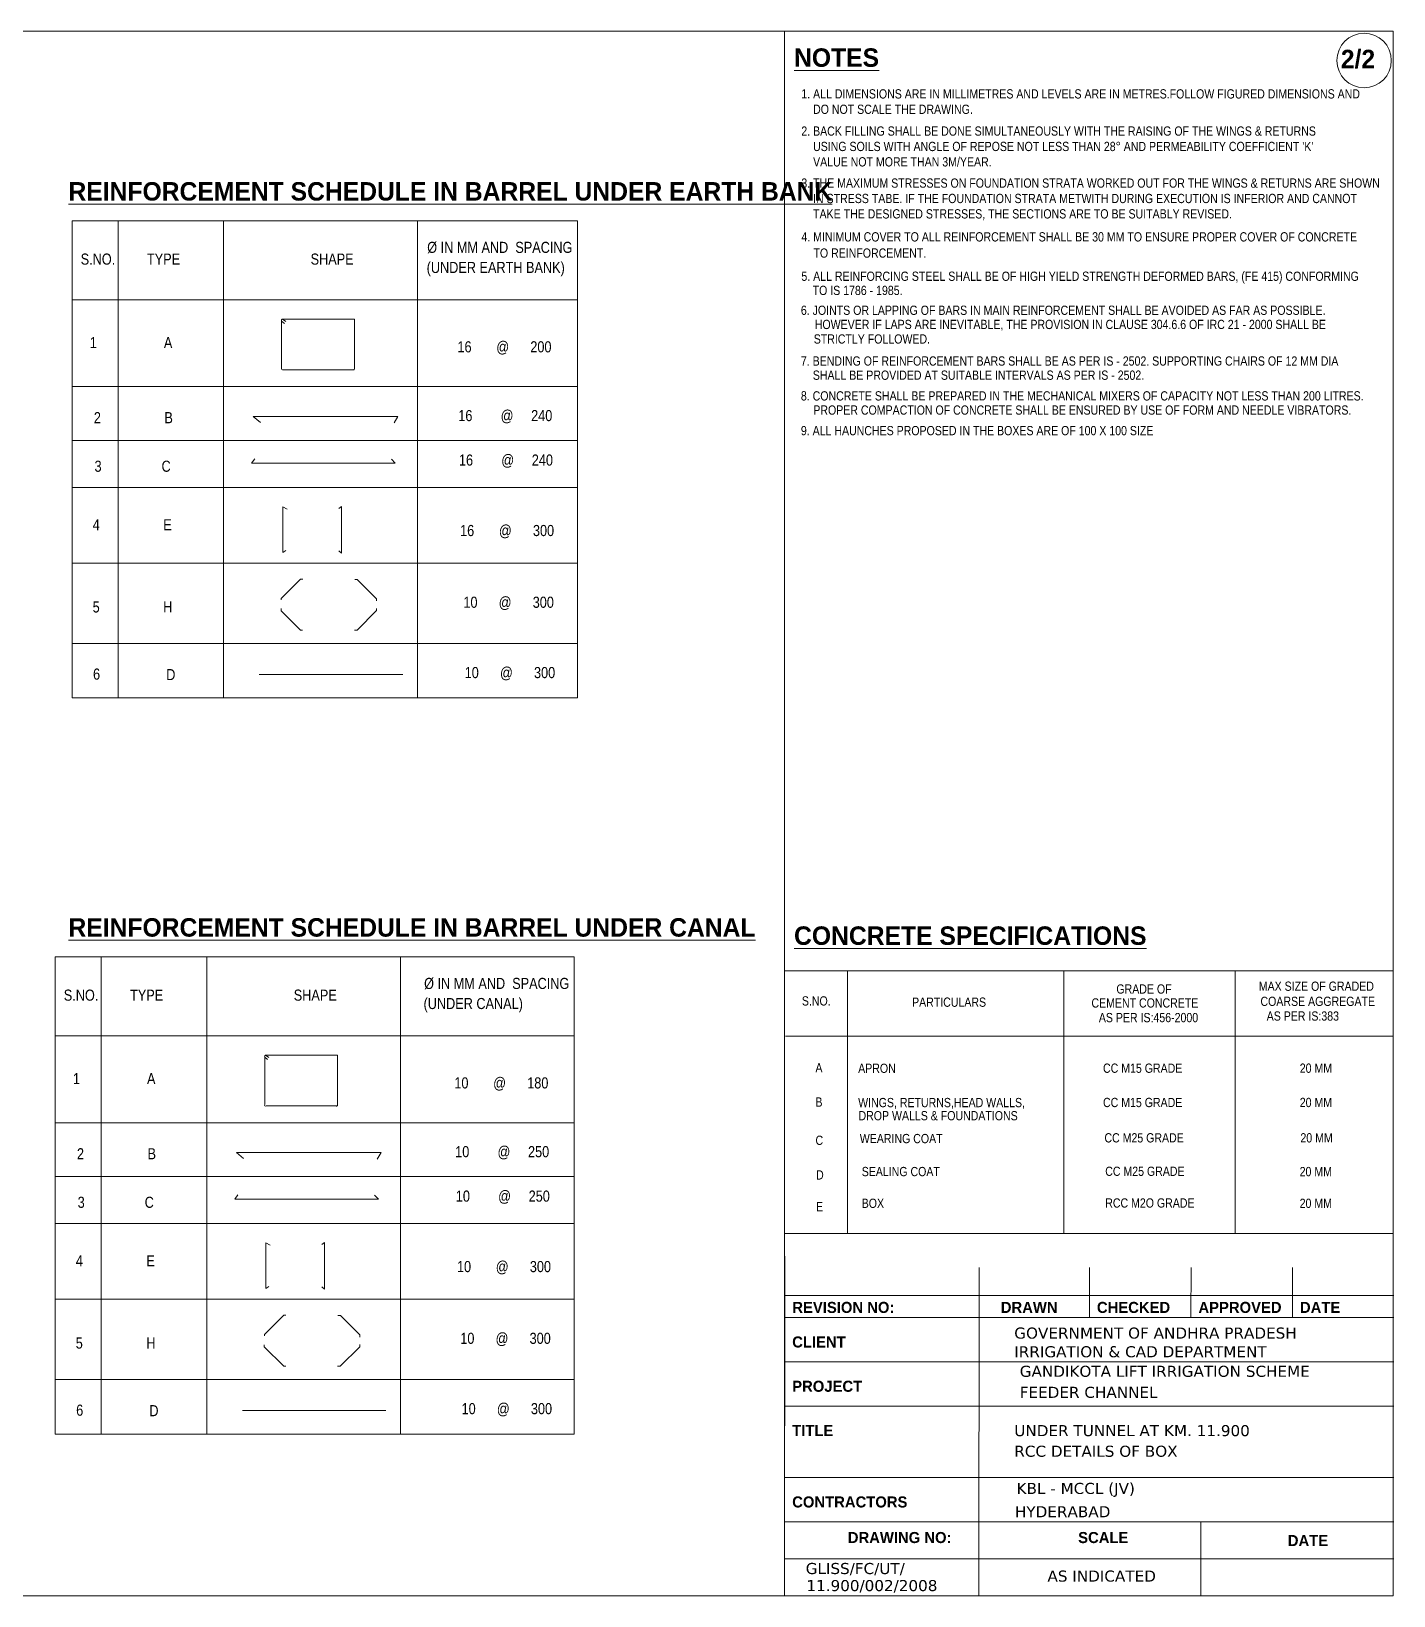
# Model space of a CAD drawing. Header units: inches. Extents: x -351009 to -285921, y 370262 to 412645.
# Drawn here: x -322824 to -285921, y 370262 to 412645 of the extents above; entities that cross this region are included whole.
import ezdxf

# ---------------------------------------------------------------- set-up
doc = ezdxf.new("R2010")
doc.units = ezdxf.units.IN
doc.header["$LTSCALE"] = 1000
doc.header["$MEASUREMENT"] = 0
for name, color, linetype in [('abutment', 6, 'Continuous'), ('MAIN', 7, 'Continuous'), ('STEEL', 5, 'Continuous'), ('TEXT_GENERAL', 4, 'Continuous')]:
    doc.layers.add(name, color=color, linetype=linetype)
doc.styles.add('ARIAL NARROW', font='ARIALN.TTF')
doc.styles.add('CITYBLUEPR', font='cityb___.ttf')
doc.styles.add('VERDANA', font='verdana.ttf')

msp = doc.modelspace()

# ---------------------------------------------------------------- linework, layer by layer
at = {"color": 0, "linetype": 'ByBlock', "lineweight": 9}
for p, q in [((-351009.3, 412645.3), (-285931.4, 412645.3)), ((-285931.4, 370262.3), (-351009.3, 370262.3))]:
    msp.add_line(p, q, dxfattribs=at)
at = {"layer": 'abutment', "color": 0, "lineweight": 9}
for p, q in [((-321716.1, 407511.8), (-321716.1, 394583.5)), ((-321716.1, 407511.8), (-308031.4, 407511.8)), ((-320472, 407511.8), (-320472, 394583.5)), ((-317615.9, 407511.8), (-317615.9, 394583.5)), ((-312366.4, 407511.8), (-312366.4, 399632.1)), ((-308031.4, 407511.8), (-308031.4, 399632.1)), ((-308031.4, 407511.8), (-308031.4, 399632.1)), ((-308031.4, 406591), (-308031.4, 394583.5)), ((-308031.4, 406591), (-308031.4, 405367.3)), ((-318132.2, 405367.3), (-321716.1, 405367.3)), ((-318132.2, 405367.3), (-308031.4, 405367.3)), ((-316045.3, 404794.3), (-315969.9, 404727.3)), ((-316045.3, 403514.5), (-316045.3, 404794.3)), ((-316028.2, 404843.5), (-314085.1, 404843.5)), ((-316016.9, 404844.5), (-315992.3, 404830.1)), ((-315992.3, 404830.1), (-315931.5, 404784.8)), ((-314073.1, 404838.2), (-314073.1, 403514.4)), ((-314085.1, 403471.8), (-316005.2, 403471.8)), ((-321716.1, 403019), (-308031.4, 403019)), ((-316812.5, 402212.3), (-316619.6, 402046.4)), ((-316812.5, 402212.3), (-312892.4, 402212.3)), ((-312892.4, 402212.3), (-312999, 402033.7)), ((-321716.1, 401560.1), (-308031.4, 401560.1)), ((-316857.3, 400943.7), (-316769, 401063.7)), ((-312965, 400943.7), (-313071.6, 401051)), ((-316857.3, 400943.7), (-312965, 400943.7)), ((-321716.1, 400283.6), (-308031.4, 400283.6)), ((-316010.5, 399760.8), (-316010.5, 398522.6)), ((-316010.5, 399760.8), (-315897.9, 399701.5)), ((-314422.7, 399773.4), (-314497, 399714.3)), ((-314422.7, 399773.4), (-314422.7, 398510)), ((-312366.4, 399632.1), (-312366.4, 394583.5)), ((-308031.4, 399632.1), (-308031.4, 394583.5)), ((-308031.4, 399632.1), (-308031.4, 394583.5)), ((-316010.5, 398522.6), (-315929.9, 398576.5)), ((-314422.7, 398510), (-314497, 398570.1)), ((-321716.1, 398234.7), (-308031.4, 398234.7)), ((-316054.1, 397280.5), (-315528.9, 397805.7)), ((-315528.9, 397805.7), (-315468.2, 397805.7)), ((-313994.9, 397795.6), (-314063, 397795.6)), ((-313469.6, 397270.4), (-313994.9, 397795.6)), ((-316054.1, 397280.5), (-316054.1, 397241.4)), ((-313469.6, 397270.4), (-313469.6, 397211.2)), ((-316055.1, 396946.6), (-316055.1, 397003.4)), ((-315529.8, 396421.3), (-316055.1, 396946.6)), ((-313996.7, 396423.9), (-313471.5, 396949.2)), ((-313471.5, 396949.2), (-313471.5, 397010.9)), ((-315529.8, 396421.3), (-315475.2, 396421.3)), ((-313996.7, 396423.9), (-314071.6, 396423.9)), ((-321716.1, 396060.9), (-308031.4, 396060.9)), ((-316649.3, 395220.9), (-312765, 395220.9)), ((-321716.1, 394583.5), (-308031.4, 394583.5)), ((-322173.4, 387570.4), (-322173.4, 374642.1)), ((-322173.4, 387570.4), (-308115.7, 387570.4)), ((-320929.2, 387570.4), (-320929.2, 374642.1)), ((-318073.1, 387570.4), (-318073.1, 374642.1)), ((-312823.7, 387570.4), (-312823.7, 379690.8)), ((-308115.7, 387570.4), (-308115.7, 379690.8)), ((-308115.7, 386649.6), (-308115.7, 374642.1)), ((-308115.7, 386649.6), (-308115.7, 385425.9)), ((-318589.4, 385425.9), (-322173.4, 385425.9)), ((-318589.4, 385425.9), (-308115.7, 385425.9)), ((-316502.5, 384852.9), (-316427.2, 384785.9)), ((-316502.5, 383573.1), (-316502.5, 384852.9)), ((-316485.5, 384902.1), (-314542.4, 384902.1)), ((-316474.2, 384903.1), (-316449.6, 384888.7)), ((-316449.6, 384888.7), (-316388.8, 384843.4)), ((-314530.3, 384896.8), (-314530.3, 383573)), ((-314542.4, 383530.4), (-316462.5, 383530.4)), ((-322173.4, 383077.6), (-308115.7, 383077.6)), ((-317269.7, 382270.9), (-317076.9, 382105.1)), ((-317269.7, 382270.9), (-313349.7, 382270.9)), ((-313349.7, 382270.9), (-313456.2, 382092.3)), ((-322173.4, 381618.7), (-308115.7, 381618.7)), ((-317314.5, 381002.3), (-317226.2, 381122.4)), ((-313422.3, 381002.3), (-313528.9, 381109.6)), ((-317314.5, 381002.3), (-313422.3, 381002.3)), ((-322173.4, 380342.2), (-308115.7, 380342.2)), ((-316467.8, 379819.4), (-316467.8, 378581.2)), ((-316467.8, 379819.4), (-316355.1, 379760.1)), ((-314879.9, 379832), (-314954.2, 379772.9)), ((-314879.9, 379832), (-314879.9, 378568.6)), ((-312823.7, 379690.8), (-312823.7, 374642.1)), ((-308115.7, 379690.8), (-308115.7, 374642.1)), ((-316467.8, 378581.2), (-316387.1, 378635.1)), ((-314879.9, 378568.6), (-314954.2, 378628.7)), ((-322173.4, 378293.3), (-308115.7, 378293.3)), ((-316511.4, 377339.1), (-315986.2, 377864.4)), ((-315986.2, 377864.4), (-315925.5, 377864.4)), ((-314452.1, 377854.2), (-314520.2, 377854.2)), ((-313926.9, 377329), (-314452.1, 377854.2)), ((-316511.4, 377339.1), (-316511.4, 377300.1)), ((-313926.9, 377329), (-313926.9, 377269.8)), ((-316512.4, 377005.2), (-316512.4, 377062)), ((-315987.1, 376479.9), (-316512.4, 377005.2)), ((-314454, 376482.6), (-313928.7, 377007.8)), ((-313928.7, 377007.8), (-313928.7, 377069.5)), ((-315987.1, 376479.9), (-315932.4, 376479.9)), ((-314454, 376482.6), (-314528.9, 376482.6)), ((-322173.4, 376119.5), (-308115.7, 376119.5)), ((-317106.5, 375279.5), (-313222.3, 375279.5)), ((-322173.4, 374642.1), (-308115.7, 374642.1))]:
    msp.add_line(p, q, dxfattribs=at)
for centre, radius, start, end in [((-316017.8, 404812.4), 32.9, 71.47677, 213.20333), ((-314081.7, 404835.6), 8.46, 349.91143, 120.53362), ((-316017.4, 403500.6), 30.8, 151.55972, 294.80998), ((-314099.8, 403499), 30.8, 248.94907, 32.19933), ((-316475, 384871.1), 32.9, 71.47677, 213.20333), ((-314539, 384894.2), 8.46, 349.91143, 120.53362), ((-316474.7, 383559.2), 30.8, 151.55972, 294.80998), ((-314557, 383557.6), 30.8, 248.94907, 32.19933)]:
    msp.add_arc(centre, radius, start, end, dxfattribs=at)
at = {"layer": 'MAIN', "color": 0, "linetype": 'Continuous', "lineweight": 9}
msp.add_line((-285931.4, 412645.3), (-285931.4, 370262.3), dxfattribs=at)
at = {"layer": 'STEEL', "color": 0, "lineweight": 9}
msp.add_circle((-286722.9, 411853.4), 737.2, dxfattribs=at)
at = {"layer": 'TEXT_GENERAL', "color": 0, "lineweight": 9}
for p, q in [((-302421.2, 370262.3), (-302421.2, 412645.3)), ((-300715.2, 387194.2), (-300717.5, 380080.9)), ((-294852.7, 387194.2), (-294855, 380080.9)), ((-290213.3, 387194.2), (-290215.5, 380076.6)), ((-302391.4, 385418.7), (-285931.4, 385418.7)), ((-302421.2, 370262.3), (-302411, 379462.4)), ((-297152.1, 379155.3), (-297161.8, 370262.3)), ((-294161, 379155.3), (-294164.3, 377796.4)), ((-291411, 379155.3), (-291414.3, 377796.4)), ((-288661, 379155.3), (-288664.3, 377796.4)), ((-302411, 378396.5), (-285921.2, 378396.5)), ((-302414.3, 377796.4), (-285921.2, 377796.4)), ((-302414.3, 376596.4), (-285921.2, 376596.4)), ((-302414.3, 375396.4), (-285921.2, 375396.4)), ((-302414.3, 373462.4), (-285921.2, 373462.4)), ((-302421.2, 372262.3), (-285921.2, 372262.3)), ((-302421.2, 372262.3), (-285921.2, 372262.3)), ((-291142.3, 372262.3), (-291142.3, 370262.3)), ((-302421.2, 371262.3), (-285921.2, 371262.3))]:
    msp.add_line(p, q, dxfattribs=at)
msp.add_lwpolyline([(-302421.2, 380076.6), (-285933.7, 380076.6), (-285931.4, 387194.2), (-302418.9, 387194.2)], close=True, dxfattribs=at)

# ---------------------------------------------------------------- texts
at = {"color": 0, "lineweight": 9}
for s, height, style, p in [('%%UREINFORCEMENT SCHEDULE IN BARREL UNDER EARTH BANK', 500, 'CITYBLUEPR', (-321817.8, 408059.1)), ('%%UREINFORCEMENT SCHEDULE IN BARREL UNDER CANAL', 500, 'CITYBLUEPR', (-321817.8, 388117.7)), ('REVISION NO:', 300, 'CITYBLUEPR', (-302210.3, 377922.8)), ('DRAWN', 300, 'CITYBLUEPR', (-296563.3, 377922.8)), ('CHECKED', 300, 'CITYBLUEPR', (-293960.3, 377922.8)), ('APPROVED', 300, 'CITYBLUEPR', (-291210.3, 377922.8)), ('DATE', 300, 'CITYBLUEPR', (-288460.3, 377922.8)), ('CLIENT', 300, 'CITYBLUEPR', (-302213.7, 376986.3)), ('GOVERNMENT OF ANDHRA PRADESH', 300, 'VERDANA', (-296199.2, 377227.8)), ('IRRIGATION & CAD DEPARTMENT', 300, 'VERDANA', (-296199.2, 376722.2)), ('GANDIKOTA LIFT IRRIGATION SCHEME', 300, 'VERDANA', (-296051.1, 376192.1)), ('PROJECT', 300, 'CITYBLUEPR', (-302213.7, 375786.3)), ('FEEDER CHANNEL', 300, 'VERDANA', (-296051.1, 375622.4)), ('TITLE', 300, 'CITYBLUEPR', (-302213.7, 374586.3)), ('UNDER TUNNEL AT KM. 11.900', 300, 'VERDANA', (-296199.2, 374585)), ('RCC DETAILS OF BOX', 300, 'VERDANA', (-296199.2, 374026.4)), ('KBL - MCCL (JV)', 300, 'VERDANA', (-296136.1, 373019.4)), ('CONTRACTORS', 300, 'CITYBLUEPR', (-302213.7, 372652.2)), ('HYDERABAD', 300, 'VERDANA', (-296181.5, 372387.6)), ('DRAWING NO:', 300, 'CITYBLUEPR', (-300707.4, 371688.6)), ('SCALE', 300, 'CITYBLUEPR', (-294468, 371688.6)), ('DATE', 300, 'CITYBLUEPR', (-288789.3, 371606)), ('GLISS/FC/UT/', 300, 'VERDANA', (-301848.2, 370849.5)), ('AS INDICATED', 300, 'VERDANA', (-295300.6, 370644.2)), ('11.900/002/2008', 300, 'VERDANA', (-301829.9, 370387))]:
    msp.add_text(s, height=height, dxfattribs=dict(at, style=style)).set_placement(p)
at = {"layer": 'abutment', "color": 0, "lineweight": 9, "style": 'ARIAL NARROW'}
for s, height, p in [('%%C IN MM AND  SPACING', 300, (-312100.1, 406641.5)), ('4. MINIMUM COVER TO ALL REINFORCEMENT SHALL BE 30 MM TO ENSURE PROPER COVER OF CONCRETE', 250, (-301964.8, 406951.3)), ('S.NO.         TYPE                                     SHAPE', 300, (-321486.7, 406323.9)), (' TO REINFORCEMENT.', 250, (-301717.7, 406512)), ('(UNDER EARTH BANK)', 300, (-312114.8, 406097.6)), ('5. ALL REINFORCING STEEL SHALL BE OF HIGH YIELD STRENGTH DEFORMED BARS, (FE 415) CONFORMING', 250, (-301964.8, 405884.4)), (' TO IS 1786 - 1985.', 250, (-301740.4, 405500.4)), ('6. JOINTS OR LAPPING OF BARS IN MAIN REINFORCEMENT SHALL BE AVOIDED AS FAR AS POSSIBLE.', 250, (-301978.7, 404962.6)), ('HOWEVER IF LAPS ARE INEVITABLE, THE PROVISION IN CLAUSE 304.6.6 OF IRC 21 - 2000 SHALL BE ', 250, (-301601.9, 404578.6)), ('1                   A', 300, (-321239.6, 404062.6)), ('STRICTLY FOLLOWED.', 250, (-301630.9, 404184.7)), ('   16       @      200', 300, (-311567.1, 403946.9)), ('7. BENDING OF REINFORCEMENT BARS SHALL BE AS PER IS - 2502. SUPPORTING CHAIRS OF 12 MM DIA ', 250, (-301978.7, 403587.8)), ('SHALL BE PROVIDED AT SUITABLE INTERVALS AS PER IS - 2502.', 250, (-301655.6, 403203.8)), ('8. CONCRETE SHALL BE PREPARED IN THE MECHANICAL MIXERS OF CAPACITY NOT LESS THAN 200 LITRES.', 250, (-301978.7, 402643)), ('2                  B', 300, (-321129.7, 402027.6)), ('   16        @     240', 300, (-311545, 402083.9)), (' PROPER COMPACTION OF CONCRETE SHALL BE ENSURED BY USE OF FORM AND NEEDLE VIBRATORS.', 250, (-301721.5, 402259)), ('9. ALL HAUNCHES PROPOSED IN THE BOXES ARE OF 100 X 100 SIZE', 250, (-301978.7, 401702)), ('3                 C', 300, (-321111, 400712.4)), ('   16        @     240', 300, (-311527.3, 400880.1)), ('4                  E', 300, (-321160.4, 399126.1)), ('   16       @      300', 300, (-311496.1, 398970.3)), (' 5                  H', 300, (-321257.8, 396899.3)), ('    10      @      300', 300, (-311502.2, 397026.5)), ('     10      @      300', 300, (-311562.6, 395121.4)), ('6', 300, (-321151.5, 395080.1)), ('          D', 300, (-320124.9, 395066.7)), ('%%C IN MM AND  SPACING', 300, (-312184.4, 386700.1)), ('S.NO.         TYPE                                     SHAPE', 300, (-321944, 386382.5)), ('(UNDER CANAL)', 300, (-312199.1, 386156.2)), ('1                   A', 300, (-321696.9, 384121.2)), ('   10       @      180', 300, (-311651.4, 384005.5)), ('2                  B', 300, (-321587, 382086.3)), ('   10        @     250', 300, (-311629.3, 382142.5)), ('3                 C', 300, (-321568.3, 380771)), ('   10        @     250', 300, (-311611.6, 380938.7)), ('4                  E', 300, (-321617.7, 379184.8)), ('   10       @      300', 300, (-311580.4, 379028.9)), (' 5                  H', 300, (-321715.1, 376957.9)), ('    10      @      300', 300, (-311586.5, 377085.2)), ('6', 300, (-321608.8, 375138.7)), ('          D', 300, (-320582.2, 375125.3)), ('     10      @      300', 300, (-311646.9, 375180))]:
    msp.add_text(s, height=height, dxfattribs=at).set_placement(p)
at = {"layer": 'TEXT_GENERAL', "color": 0, "lineweight": 9}
for s, height, style, p in [('%%UNOTES', 500, 'CITYBLUEPR', (-302164.1, 411682.8)), ('2/2', 500, 'CITYBLUEPR', (-287353.7, 411644.8)), ('%%UCONCRETE SPECIFICATIONS', 500, 'CITYBLUEPR', (-302164.1, 387895.3)), ('GRADE OF ', 250, 'ARIAL NARROW', (-293432.9, 386574)), ('MAX SIZE OF GRADED ', 250, 'ARIAL NARROW', (-289575.8, 386650.1)), ('S.NO.', 250, 'ARIAL NARROW', (-301951.8, 386251.7)), ('PARTICULARS', 250, 'ARIAL NARROW', (-298967.3, 386217.9)), ('CEMENT CONCRETE', 250, 'ARIAL NARROW', (-294108.1, 386197)), ('COARSE AGGREGATE ', 250, 'ARIAL NARROW', (-289529.8, 386240)), (' AS PER IS:456-2000', 250, 'ARIAL NARROW', (-293987.8, 385799.9)), (' AS PER IS:383', 250, 'ARIAL NARROW', (-289441.2, 385842.5)), ('A', 250, 'ARIAL NARROW', (-301584.9, 384439.9)), ('APRON', 250, 'ARIAL NARROW', (-300427.1, 384426.4)), ('CC M15 GRADE ', 250, 'ARIAL NARROW', (-293794.6, 384429)), ('20 MM', 250, 'ARIAL NARROW', (-288465.2, 384429)), ('B', 250, 'ARIAL NARROW', (-301584.9, 383511)), ('WINGS, RETURNS,HEAD WALLS, ', 250, 'ARIAL NARROW', (-300427.1, 383497.5)), ('CC M15 GRADE ', 250, 'ARIAL NARROW', (-293794.6, 383500.1)), ('20 MM', 250, 'ARIAL NARROW', (-288465.2, 383500.1)), ('DROP WALLS & FOUNDATIONS', 250, 'ARIAL NARROW', (-300417.7, 383142)), ('C', 250, 'ARIAL NARROW', (-301582.8, 382475.5)), ('WEARING COAT ', 250, 'ARIAL NARROW', (-300383.1, 382522.6)), ('CC M25 GRADE ', 250, 'ARIAL NARROW', (-293755.8, 382542.4)), ('20 MM', 250, 'ARIAL NARROW', (-288447.7, 382542.4)), ('SEALING COAT  ', 250, 'ARIAL NARROW', (-300330.5, 381628.5)), ('CC M25 GRADE ', 250, 'ARIAL NARROW', (-293734.5, 381636.3)), ('20 MM', 250, 'ARIAL NARROW', (-288469, 381627.8)), ('D', 250, 'ARIAL NARROW', (-301567.3, 381537.1)), ('RCC M2O GRADE ', 250, 'ARIAL NARROW', (-293734.5, 380777.3)), ('E', 250, 'ARIAL NARROW', (-301567.3, 380678)), ('BOX', 250, 'ARIAL NARROW', (-300330.5, 380769.5)), ('20 MM', 250, 'ARIAL NARROW', (-288469, 380768.7))]:
    msp.add_text(s, height=height, dxfattribs=dict(at, style=style)).set_placement(p)
at = {"layer": 'TEXT_GENERAL', "color": 0, "lineweight": 9, "char_height": 250, "attachment_point": 1, "style": 'ARIAL NARROW'}
for s, insert, width in [('1. ALL DIMENSIONS ARE IN MILLIMETRES AND LEVELS ARE IN METRES.FOLLOW FIGURED DIMENSIONS AND \\P    DO NOT SCALE THE DRAWING.', (-301966.9, 411074.5), 20000), ("2. BACK FILLING SHALL BE DONE SIMULTANEOUSLY WITH THE RAISING OF THE WINGS & RETURNS    \\P    USING SOILS WITH ANGLE OF REPOSE NOT LESS THAN 28° AND PERMEABILITY COEFFICIENT 'K'  \\P    VALUE NOT MORE THAN 3M/YEAR.", (-301966.9, 410067.2), 15000), ('3. THE MAXIMUM STRESSES ON FOUNDATION STRATA WORKED OUT FOR THE WINGS & RETURNS ARE SHOWN \\P    IN STRESS TABE. IF THE FOUNDATION STRATA METWITH DURING EXECUTION IS INFERIOR AND CANNOT \\P    TAKE THE DESIGNED STRESSES, THE SECTIONS ARE TO BE SUITABLY REVISED.', (-301966.9, 408657.8), 15944.444)]:
    msp.add_mtext(s, dxfattribs=dict(at, insert=insert, width=width))

doc.saveas('drawing.dxf')
